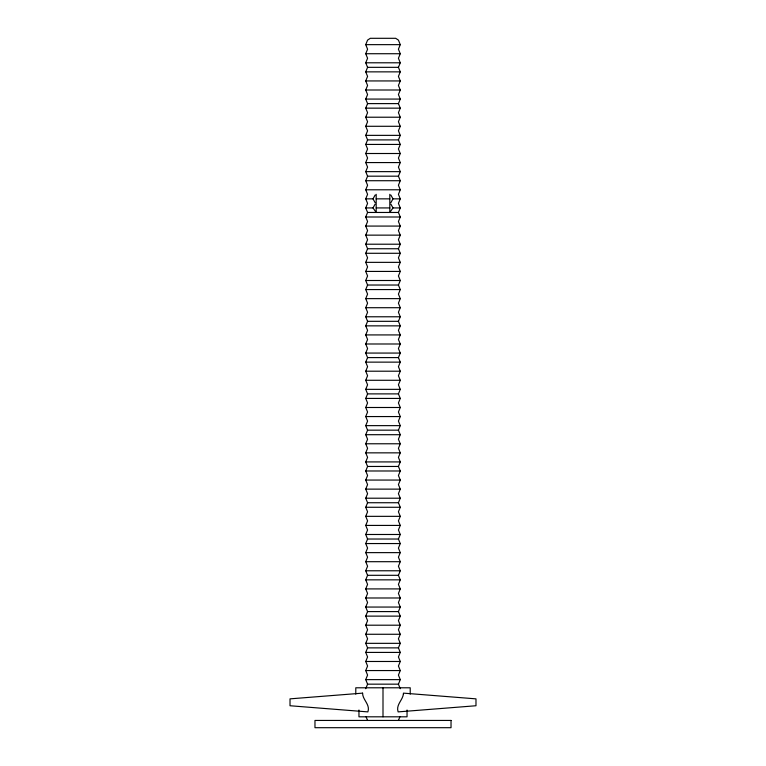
<?xml version="1.0" encoding="UTF-8"?>
<svg xmlns="http://www.w3.org/2000/svg" width="766" height="766" viewBox="0 0 766 766"><rect width="100%" height="100%" fill="white"/><g stroke="black" fill="none" stroke-linecap="round" stroke-linejoin="round"><path stroke-width="1.15" d="M365.727 688.691L367.575 684.162L365.727 679.624L367.575 675.085L365.727 670.556L367.575 666.018L365.727 661.479L367.575 656.95L365.727 652.412L367.575 647.873L365.727 643.335L367.575 638.806L365.727 634.267L367.575 629.729L365.727 625.2L367.575 620.661L365.727 616.123L367.575 611.594L365.727 607.055L367.575 602.516L365.727 597.987L367.575 593.449L365.727 588.91L367.575 584.381L365.727 579.843L367.575 575.304L365.727 570.775L367.575 566.237L365.727 561.698L367.575 557.16L365.727 552.631L367.575 548.092L365.727 543.554L367.575 539.025L365.727 534.486L367.575 529.948L365.727 525.419L367.575 520.88L365.727 516.341L367.575 511.812L365.727 507.274L367.575 502.735L365.727 498.206L367.575 493.668L365.727 489.129L367.575 484.6L365.727 480.062L367.575 475.523L365.727 470.985L367.575 466.456L365.727 461.917L367.575 457.379L365.727 452.85L367.575 448.311L365.727 443.773L367.575 439.244L365.727 434.705L367.575 430.166L365.727 425.637L367.575 421.099L365.727 416.56L367.575 412.031L365.727 407.493L367.575 402.954L365.727 398.425L367.575 393.887L365.727 389.348L367.575 384.81L365.727 380.281L367.575 375.742L365.727 371.204L367.575 366.675L365.727 362.136L367.575 357.598L365.727 353.069L367.575 348.53L365.727 343.991L367.575 339.462L365.727 334.924L367.575 330.385L365.727 325.856L367.575 321.318L365.727 316.779L367.575 312.25L365.727 307.712L367.575 303.173L365.727 298.635L367.575 294.106L365.727 289.567L367.575 285.029L365.727 280.5L367.575 275.961L365.727 271.423L367.575 266.894L365.727 262.355L367.575 257.816L365.727 253.287L367.575 248.749L365.727 244.21L367.575 239.681L365.727 235.143L367.575 230.604L365.727 226.075L367.575 221.537L365.727 216.998L367.575 212.46L365.727 207.931L367.575 203.392L365.727 198.854L367.575 194.325L365.727 189.786L367.575 185.248L365.727 180.719L367.575 176.18L365.727 171.641L367.575 167.112L365.727 162.574L367.575 158.035L365.727 153.506L367.575 148.968L365.727 144.429L367.575 139.9L365.727 135.362L367.575 130.823L365.727 126.285L367.575 121.756L365.727 117.217L367.575 112.679L365.727 108.15L367.575 103.611L365.727 99.073L367.575 94.544L365.727 90.005L367.575 85.466L365.727 80.937L367.575 76.399L365.727 71.86L367.575 67.331L365.727 62.793L367.575 58.254L365.727 53.725L367.575 49.187L365.727 44.648L367.575 40.11L370.304 38.3L395.696 38.3L398.425 40.11L400.273 44.648L398.425 49.187L400.273 53.725L398.425 58.254L400.273 62.793L398.425 67.331L400.273 71.86L398.425 76.399L400.273 80.937L398.425 85.466L400.273 90.005L398.425 94.544L400.273 99.073L398.425 103.611L400.273 108.15L398.425 112.679L400.273 117.217L398.425 121.756L400.273 126.285L398.425 130.823L400.273 135.362L398.425 139.9L400.273 144.429L398.425 148.968L400.273 153.506L398.425 158.035L400.273 162.574L398.425 167.112L400.273 171.641L398.425 176.18L400.273 180.719L398.425 185.248L400.273 189.786L398.425 194.325L400.273 198.854L398.425 203.392L400.273 207.931L398.425 212.46L400.273 216.998L398.425 221.537L400.273 226.075L398.425 230.604L400.273 235.143L398.425 239.681L400.273 244.21L398.425 248.749L400.273 253.287L398.425 257.816L400.273 262.355L398.425 266.894L400.273 271.423L398.425 275.961L400.273 280.5L398.425 285.029L400.273 289.567L398.425 294.106L400.273 298.635L398.425 303.173L400.273 307.712L398.425 312.25L400.273 316.779L398.425 321.318L400.273 325.856L398.425 330.385L400.273 334.924L398.425 339.462L400.273 343.991L398.425 348.53L400.273 353.069L398.425 357.598L400.273 362.136L398.425 366.675L400.273 371.204L398.425 375.742L400.273 380.281L398.425 384.81L400.273 389.348L398.425 393.887L400.273 398.425L398.425 402.954L400.273 407.493L398.425 412.031L400.273 416.56L398.425 421.099L400.273 425.637L398.425 430.166L400.273 434.705L398.425 439.244L400.273 443.773L398.425 448.311L400.273 452.85L398.425 457.379L400.273 461.917L398.425 466.456L400.273 470.985L398.425 475.523L400.273 480.062L398.425 484.6L400.273 489.129L398.425 493.668L400.273 498.206L398.425 502.735L400.273 507.274L398.425 511.812L400.273 516.341L398.425 520.88L400.273 525.419L398.425 529.948L400.273 534.486L398.425 539.025L400.273 543.554L398.425 548.092L400.273 552.631L398.425 557.16L400.273 561.698L398.425 566.237L400.273 570.775L398.425 575.304L400.273 579.843L398.425 584.381L400.273 588.91L398.425 593.449L400.273 597.987L398.425 602.516L400.273 607.055L398.425 611.594L400.273 616.123L398.425 620.661L400.273 625.2L398.425 629.729L400.273 634.267L398.425 638.806L400.273 643.335L398.425 647.873L400.273 652.412L398.425 656.95L400.273 661.479L398.425 666.018L400.273 670.556L398.425 675.085L400.273 679.624L398.425 684.162L400.273 688.691M398.425 720.442L399.9 716.813M375.149 202.693L373.013 198.854L375.149 195.014M376.192 194.325L376.192 212.46L373.013 207.931L375.149 204.082M390.851 202.693L392.987 198.854L390.851 195.014M390.851 204.082L392.987 207.931L389.808 212.46L389.808 194.325M365.727 44.648L400.273 44.648M365.727 53.725L400.273 53.725M365.727 62.793L400.273 62.793M367.575 67.331L398.425 67.331M365.727 71.86L400.273 71.86M365.727 80.937L400.273 80.937M365.727 90.005L400.273 90.005M365.727 99.073L400.273 99.073M367.575 103.611L398.425 103.611M365.727 108.15L400.273 108.15M365.727 117.217L400.273 117.217M365.727 126.285L400.273 126.285M365.727 135.362L400.273 135.362M367.575 139.9L398.425 139.9M365.727 144.429L400.273 144.429M365.727 153.506L400.273 153.506M365.727 162.574L400.273 162.574M365.727 171.641L400.273 171.641M367.575 176.18L398.425 176.18M365.727 180.719L400.273 180.719M365.727 189.786L400.273 189.786M365.727 198.854L373.013 198.854M376.192 198.854L389.808 198.854M392.987 198.854L400.273 198.854M365.727 207.931L373.013 207.931M376.192 207.931L389.808 207.931M392.987 207.931L400.273 207.931M367.575 212.46L398.425 212.46M365.727 216.998L400.273 216.998M365.727 226.075L400.273 226.075M365.727 235.143L400.273 235.143M365.727 244.21L400.273 244.21M367.575 248.749L398.425 248.749M365.727 253.287L400.273 253.287M365.727 262.355L400.273 262.355M365.727 271.423L400.273 271.423M365.727 280.5L400.273 280.5M367.575 285.029L398.425 285.029M365.727 289.567L400.273 289.567M365.727 298.635L400.273 298.635M365.727 307.712L400.273 307.712M365.727 316.779L400.273 316.779M367.575 321.318L398.425 321.318M365.727 325.856L400.273 325.856M365.727 334.924L400.273 334.924M365.727 343.991L400.273 343.991M365.727 353.069L400.273 353.069M367.575 357.598L398.425 357.598M365.727 362.136L400.273 362.136M365.727 371.204L400.273 371.204M365.727 380.281L400.273 380.281M365.727 389.348L400.273 389.348M367.575 393.887L398.425 393.887M365.727 398.425L400.273 398.425M365.727 407.493L400.273 407.493M365.727 416.56L400.273 416.56M365.727 425.637L400.273 425.637M367.575 430.166L398.425 430.166M365.727 434.705L400.273 434.705M365.727 443.773L400.273 443.773M365.727 452.85L400.273 452.85M365.727 461.917L400.273 461.917M367.575 466.456L398.425 466.456M365.727 470.985L400.273 470.985M365.727 480.062L400.273 480.062M365.727 489.129L400.273 489.129M365.727 498.206L400.273 498.206M367.575 502.735L398.425 502.735M365.727 507.274L400.273 507.274M365.727 516.341L400.273 516.341M365.727 525.419L400.273 525.419M365.727 534.486L400.273 534.486M367.575 539.025L398.425 539.025M365.727 543.554L400.273 543.554M365.727 552.631L400.273 552.631M365.727 561.698L400.273 561.698M365.727 570.775L400.273 570.775M367.575 575.304L398.425 575.304M365.727 579.843L400.273 579.843M365.727 588.91L400.273 588.91M365.727 597.987L400.273 597.987M365.727 607.055L400.273 607.055M367.575 611.594L398.425 611.594M365.727 616.123L400.273 616.123M365.727 625.2L400.273 625.2M365.727 634.267L400.273 634.267M365.727 643.335L400.273 643.335M367.575 647.873L398.425 647.873M365.727 652.412L400.273 652.412M365.727 661.479L400.273 661.479M365.727 670.556L400.273 670.556M365.727 679.624L400.273 679.624M367.575 684.162L398.425 684.162M366.1 716.813L367.575 720.442M410.212 694.14L410.212 687.791L355.788 687.791L355.788 694.14M407.043 710.015L407.043 716.813L358.957 716.813L358.957 710.015M383 687.791L383 716.813M403.414 694.14C402.447 700.555 395.783 704.777 398.119 711.892L475.983 705.745L475.983 698.86L403.414 693.134L403.414 694.14M362.586 693.134L290.017 698.86L290.017 705.745L367.881 711.892C370.466 704.433 362.605 700.057 362.586 693.134M451.03 720.442L314.97 720.442L314.97 727.7L451.03 727.7L451.03 720.442"/></g></svg>
